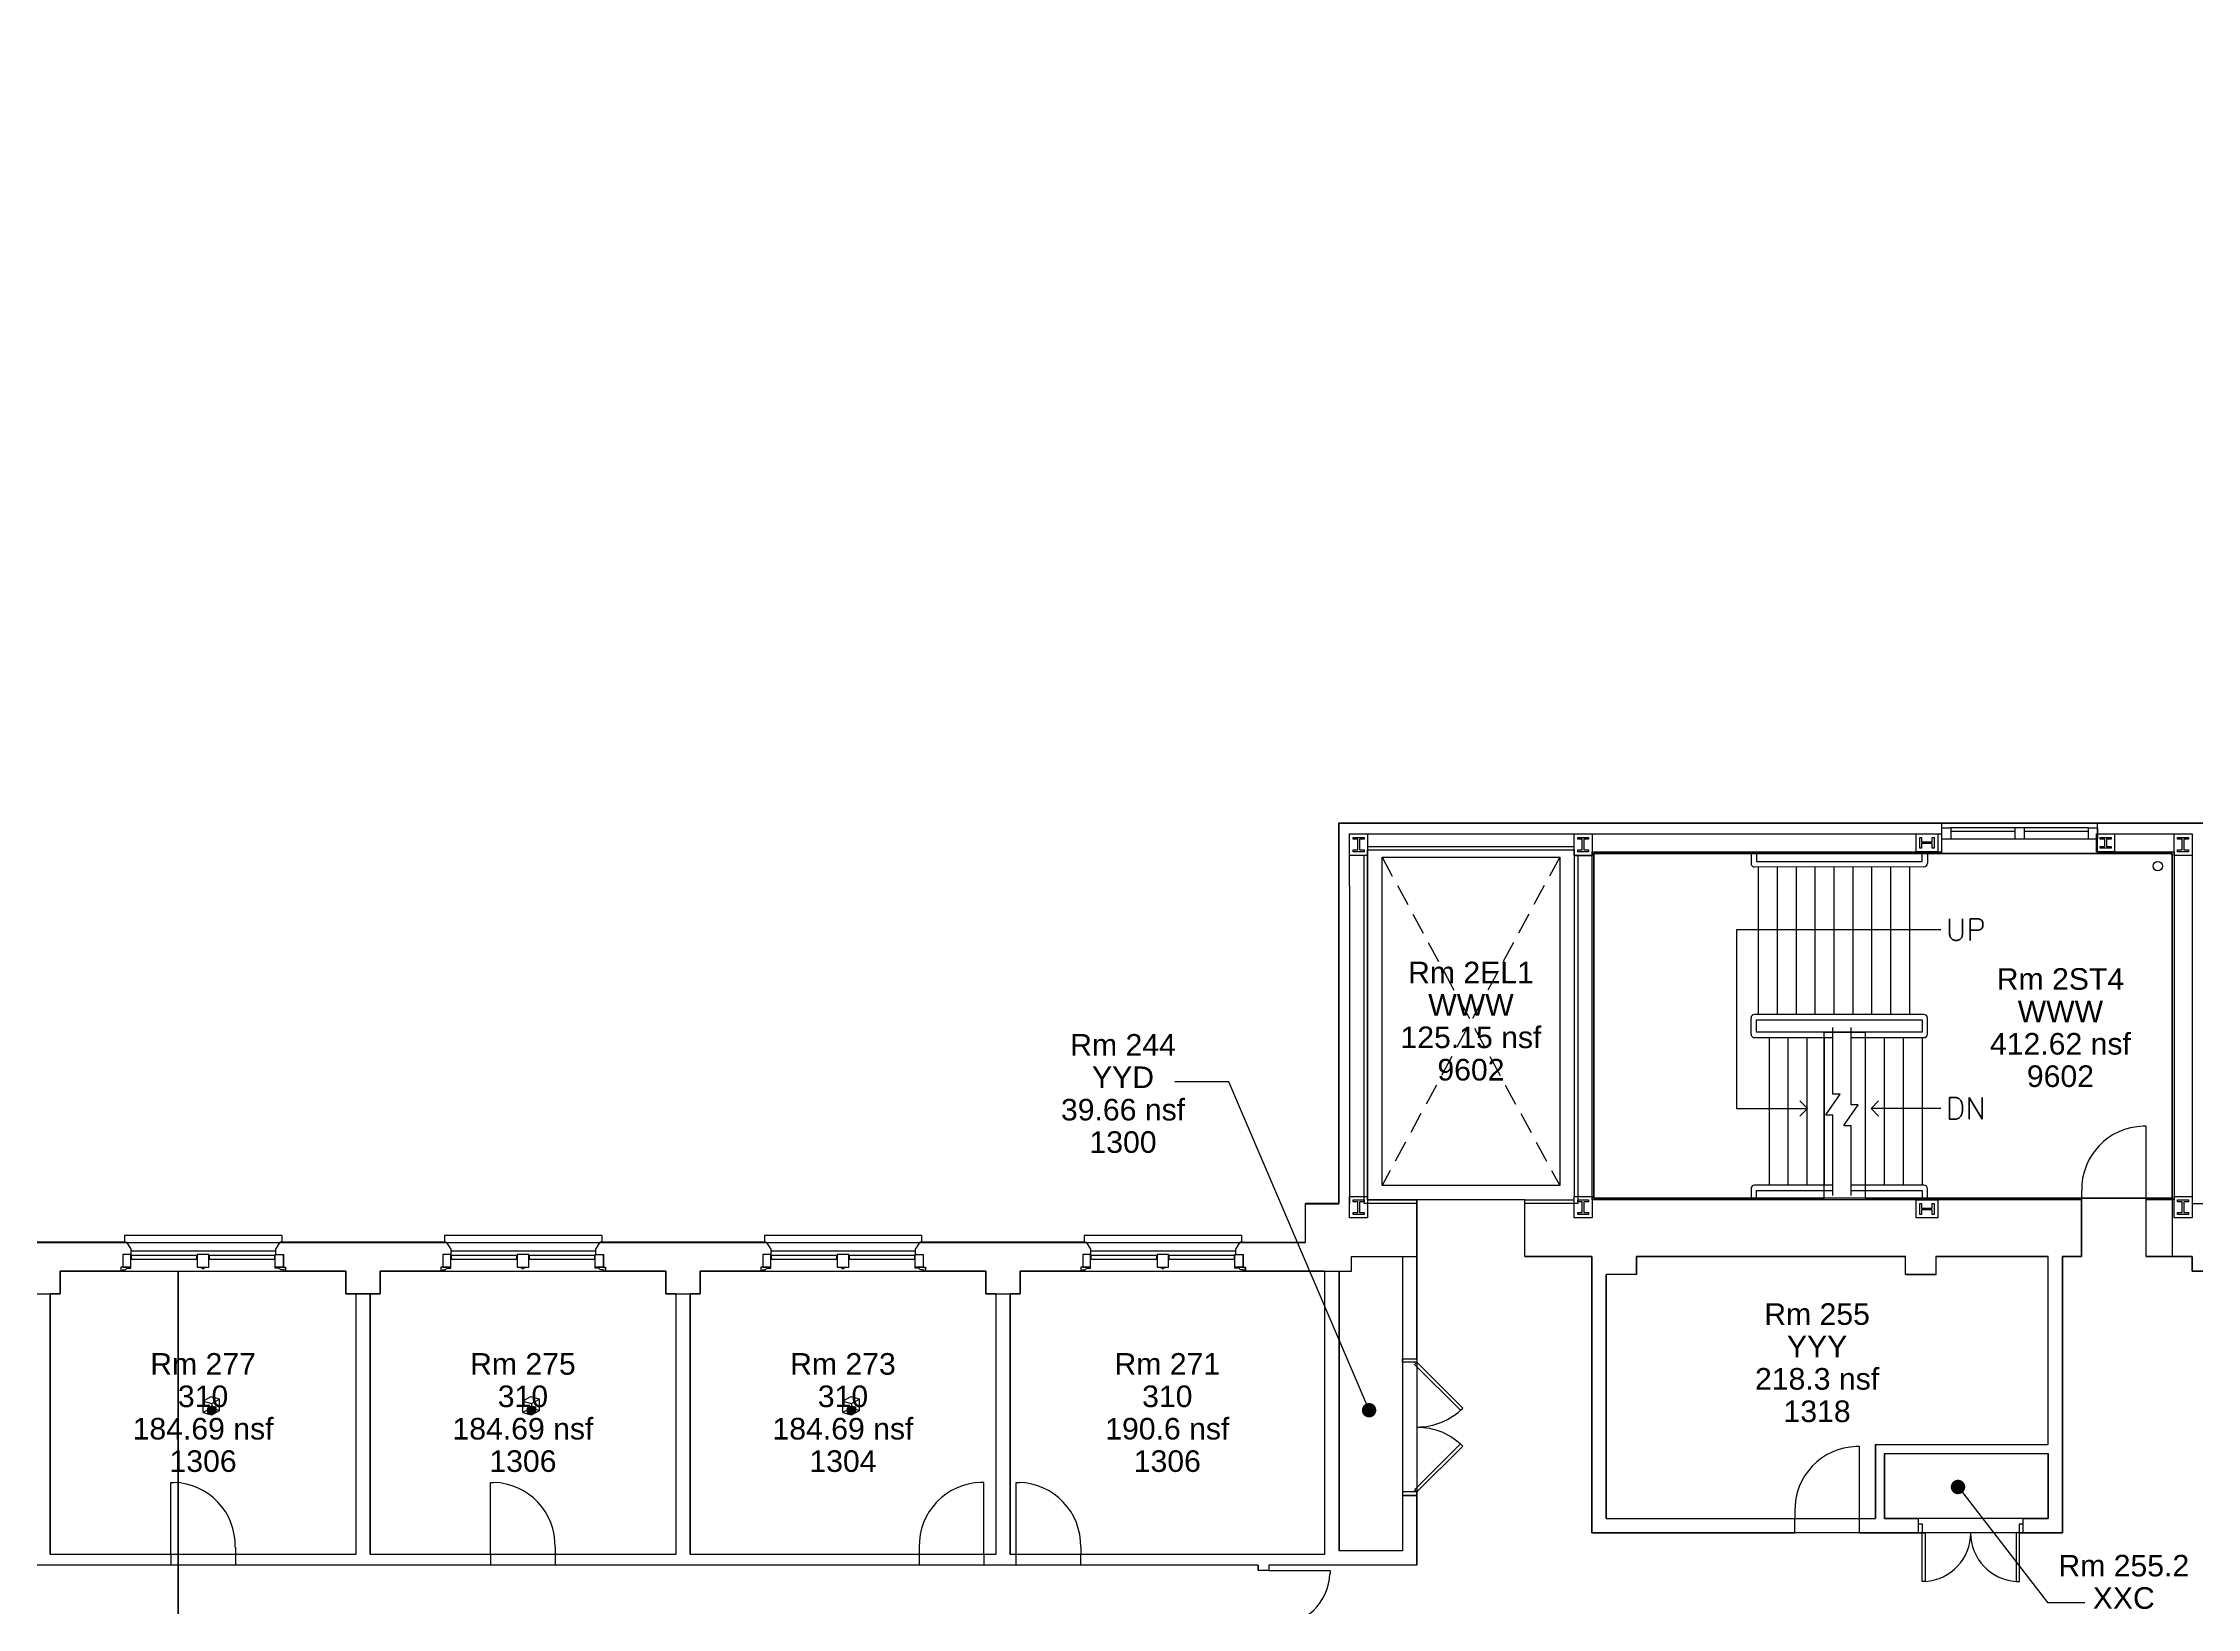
# Model space of a CAD drawing. Header units: inches. Extents: x 303 to 6178, y 668 to 3148.
# Drawn here: x 1183 to 2379, y 2204 to 3074 of the extents above; entities that cross this region are included whole.
import ezdxf
from ezdxf.enums import TextEntityAlignment as Align

# ---------------------------------------------------------------- set-up
doc = ezdxf.new("R2010")
doc.units = ezdxf.units.IN
doc.header["$LTSCALE"] = 48
doc.header["$MEASUREMENT"] = 0
doc.linetypes.add('HIDDEN', pattern=[0.375, 0.25, -0.125])
doc.layers.get('0').update_dxf_attribs({"linetype": 'CONTINUOUS'})
for name, color, linetype in [('B-AREA-ASRM', 7, 'CONTINUOUS'), ('BACKGRN', 7, 'CONTINUOUS'), ('DOORS', 7, 'CONTINUOUS'), ('FLPA-2$0$A-FLOR-DOOR-E', 7, 'CONTINUOUS'), ('FLPA-2$0$A-FLOR-DOOR-N', 7, 'CONTINUOUS'), ('FLPA-2$0$A-FLOR-JAMB-E', 7, 'CONTINUOUS'), ('FLPA-2$0$A-FLOR-JAMB-N', 7, 'CONTINUOUS'), ('FLPA-2$0$A-WALL-FULL-E', 7, 'CONTINUOUS'), ('FLPA-2$0$A-WALL-FULL-N', 7, 'CONTINUOUS'), ('STEP', 7, 'CONTINUOUS'), ('STEP-RAIL', 7, 'CONTINUOUS'), ('triGrossAreaLayer', 7, 'CONTINUOUS'), ('triHiddenItemLayer', 7, 'CONTINUOUS'), ('triLabelLayer', 7, 'CONTINUOUS'), ('triMeasuredGrossAreaLayer', 7, 'CONTINUOUS'), ('triSpaceLayer', 7, 'CONTINUOUS'), ('WNDW', 7, 'CONTINUOUS')]:
    doc.layers.add(name, color=color, linetype=linetype)
doc.styles.add('SIMPLEX', font='SIMPLEX')

# ---------------------------------------------------------------- blocks, each defined once
blk = doc.blocks.new('DR36')
for p, q in [((0, 40), (-1.8, 40)), ((0, 0), (0, 40)), ((-36, 4), (-36, 0))]:
    blk.add_line(p, q)
blk.add_arc((-0.8, 4.9), 35.1, 91.4797, 181.4095)
blk = doc.blocks.new('MUL')
for p, q in [((-1.1, 7.1), (-1.1, 9.2)), ((4.4, 7.1), (-1.1, 7.1)), ((-0.1, 8.5), (1.4, 8.5)), ((1.4, 8.5), (1.4, 8.3)), ((2.5, 7.7), (2.5, 7.6)), ((2.5, 7.6), (4.4, 7.6)), ((4.4, 7.6), (4.4, 7.1))]:
    blk.add_line(p, q)
blk.add_lwpolyline([(0, 0), (0, 7), (4.4, 7), (4.4, 0)], close=True)
for centre, radius, start, end in [((-0.9, 8.4), 0.796, 2.6497, 104.9077), ((1.4, 7.7), 0.61, 26.6521, 89.7021), ((2.4, 8.2), 0.509, 208.9058, 273.9499)]:
    blk.add_arc(centre, radius, start, end)
blk = doc.blocks.new('CEN-MUL')
for p, q in [((-1.2, 7.1), (-1.2, 7)), ((-1.2, 7), (1.2, 7)), ((-0.2, 7.9), (-0.2, 7.7)), ((-0.2, 7.9), (0.2, 7.9)), ((0.2, 7.9), (0.2, 7.7)), ((1.2, 7.1), (1.2, 7))]:
    blk.add_line(p, q)
blk.add_lwpolyline([(-3.2, 0), (-3.2, 7), (3.2, 7), (3.2, 0)], close=True)
for centre, radius, start, end in [((-1.2, 7.7), 0.509, 266.0501, 331.0942), ((-0.2, 7.1), 0.61, 90.2979, 153.3479), ((0.2, 7.1), 0.61, 26.6521, 89.7021), ((1.2, 7.7), 0.509, 208.9058, 273.9499)]:
    blk.add_arc(centre, radius, start, end)
blk = doc.blocks.new('WIN-7-5')
at = {"layer": 'WNDW'}
for p, q in [((-90.1, 2.2), (1.1, 2.2)), ((-84.6, -9), (-4.4, -9))]:
    blk.add_line(p, q, dxfattribs=at)
for points in [[(-84.4, -6.5), (-84.4, -4.4), (-47.9, -4.4), (-47.9, -6.5)], [(-41.1, -6.5), (-41.1, -4.4), (-4.6, -4.4), (-4.6, -6.5)]]:
    blk.add_lwpolyline(points, close=True, dxfattribs=at)
for name, p in [('MUL', (-89, -7)), ('CEN-MUL', (-44.5, -7))]:
    blk.add_blockref(name, p, dxfattribs=at)
at = {"layer": 'WNDW', "xscale": -1}
blk.add_blockref('MUL', (0, -7), dxfattribs=at)
blk = doc.blocks.new('DL36')
for p, q in [((0, 40), (1.8, 40)), ((0, 0), (0, 40)), ((36, 4), (36, 0))]:
    blk.add_line(p, q)
blk.add_arc((0.8, 4.9), 35.1, 358.5905, 88.5203)
blk = doc.blocks.new('DD60C')
for p, q in [((-30, 0), (-30, 34)), ((-30, 34), (-28.2, 34)), ((30, 34), (28.2, 34)), ((30, 0), (30, 34))]:
    blk.add_line(p, q)
for centre, start, end in [((-29.1, 4.8), 358.3353, 88.3775), ((29.1, 4.8), 91.6225, 181.6647)]:
    blk.add_arc(centre, 29.1, start, end)
blk = doc.blocks.new('TRGA_TriRefBlock')
h = blk.add_hatch(color=4)
h.dxf.hatch_style = 1
h.paths.add_polyline_path([(4.8, 1.8), (2.4, 2.5), (2.4, -0.6), (4.8, -1.3)])
h.paths.add_polyline_path([(7, 3.1), (4.8, 1.8), (4.8, -1.3), (7, 0)])
h.paths.add_polyline_path([(7, 3.1), (4.8, 3.7), (4.8, 1.8)])
h.paths.add_polyline_path([(4.8, 3.7), (4.6, 3.7), (2.4, 2.5), (4.8, 1.8)])
for points in [[(0, 0), (4.8, -1.3), (9.2, 1.2), (9.2, 7.5), (4.3, 8.8), (0, 6.3), (4.8, 5), (9.2, 7.5)], [(0, 0), (0, 6.3)], [(2.4, 1.4), (0, 0)], [(2.4, 2.5), (2.4, -0.6), (4.8, -1.3), (4.8, 1.8), (7, 3.1), (7, 0), (4.8, -1.3)], [(2.4, 2.5), (2.4, -0.6)], [(4.8, 5), (4.8, -1.3)], [(7, 3.1), (7, 0)], [(9.2, 1.2), (7, 1.8)]]:
    blk.add_lwpolyline(points)
blk.add_lwpolyline([(2.4, 2.5), (4.8, 1.8), (7, 3.1), (4.6, 3.7)], close=True)

msp = doc.modelspace()

# ---------------------------------------------------------------- linework, layer by layer
at = {"linetype": 'Continuous'}
for p, q in [((1841.5, 2496.7), (1811.5, 2496.7)), ((1919.5, 2314.2), (1841.5, 2496.7)), ((2246.7, 2271.6), (2296.5, 2207.4)), ((2296.5, 2207.4), (2317.1, 2207.4))]:
    msp.add_line(p, q, dxfattribs=at)
for points in [[(1908.7, 2622.6), (1908.7, 2634.6), (1918.7, 2634.6), (1918.7, 2622.6), (1908.7, 2622.6)], [(1908.7, 2605.6), (1908.7, 2634.6), (2237.7, 2634.6)], [(1910.7, 2631.6), (1910.7, 2632.6), (1916.7, 2632.6), (1916.7, 2631.6), (1914.2, 2631.6), (1914.2, 2625.6), (1916.7, 2625.6), (1916.7, 2624.6), (1910.7, 2624.6), (1910.7, 2625.6), (1913.2, 2625.6), (1913.2, 2631.6), (1910.7, 2631.6)], [(2033.4, 2622.6), (2033.4, 2634.6), (2043.4, 2634.6), (2043.4, 2622.6), (2033.4, 2622.6)], [(2035.4, 2631.6), (2035.4, 2632.6), (2041.4, 2632.6), (2041.4, 2631.6), (2038.9, 2631.6), (2038.9, 2625.6), (2041.4, 2625.6), (2041.4, 2624.6), (2035.4, 2624.6), (2035.4, 2625.6), (2037.9, 2625.6), (2037.9, 2631.6), (2035.4, 2631.6)], [(2223.4, 2624.6), (2223.4, 2634.6), (2235.4, 2634.6), (2235.4, 2624.6), (2223.4, 2624.6)], [(2225.4, 2626.6), (2225.4, 2632.6), (2226.4, 2632.6), (2226.4, 2630.1), (2232.4, 2630.1), (2232.4, 2632.6), (2233.4, 2632.6), (2233.4, 2626.6), (2232.4, 2626.6), (2232.4, 2629.1), (2226.4, 2629.1), (2226.4, 2626.6), (2225.4, 2626.6)], [(2323.7, 2624.6), (2323.7, 2634.6), (2333.7, 2634.6), (2333.7, 2624.6), (2323.7, 2624.6)], [(2324.2, 2634.6), (2376.7, 2634.6), (2376.7, 2605.6)], [(2325.7, 2631.6), (2325.7, 2632.6), (2331.7, 2632.6), (2331.7, 2631.6), (2329.2, 2631.6), (2329.2, 2627.6), (2331.7, 2627.6), (2331.7, 2626.6), (2325.7, 2626.6), (2325.7, 2627.6), (2328.2, 2627.6), (2328.2, 2631.6), (2325.7, 2631.6)], [(2366.7, 2622.6), (2366.7, 2634.6), (2376.7, 2634.6), (2376.7, 2622.6), (2366.7, 2622.6)], [(2368.7, 2631.6), (2368.7, 2632.6), (2374.7, 2632.6), (2374.7, 2631.6), (2372.2, 2631.6), (2372.2, 2625.6), (2374.7, 2625.6), (2374.7, 2624.6), (2368.7, 2624.6), (2368.7, 2625.6), (2371.2, 2625.6), (2371.2, 2631.6), (2368.7, 2631.6)], [(2043.4, 2431.1), (2043.4, 2624.6), (2237.7, 2624.6)], [(2044.4, 2432.1), (2044.4, 2623.6), (2237.7, 2623.6)], [(2324.2, 2624.6), (2366.7, 2624.6)], [(2324.2, 2623.6), (2365.7, 2623.6), (2365.7, 2432.1), (2351.3, 2432.1)], [(2366.7, 2605.6), (2366.7, 2431.1), (2351.3, 2431.1)], [(2134.7, 2524.3), (2134.7, 2531.2), (2226.7, 2531.2), (2226.7, 2524.3), (2178, 2524.3)], [(2167.9, 2524.3), (2134.7, 2524.3)], [(1908.7, 2421.1), (1908.7, 2433.1), (1918.7, 2433.1), (1918.7, 2421.1), (1908.7, 2421.1)], [(1910.7, 2430.1), (1910.7, 2431.1), (1916.7, 2431.1), (1916.7, 2430.1), (1914.2, 2430.1), (1914.2, 2424.1), (1916.7, 2424.1), (1916.7, 2423.1), (1910.7, 2423.1), (1910.7, 2424.1), (1913.2, 2424.1), (1913.2, 2430.1), (1910.7, 2430.1)], [(2033.4, 2421.1), (2033.4, 2433.1), (2043.4, 2433.1), (2043.4, 2421.1), (2033.4, 2421.1)], [(2035.4, 2430.1), (2035.4, 2431.1), (2041.4, 2431.1), (2041.4, 2430.1), (2038.9, 2430.1), (2038.9, 2424.1), (2041.4, 2424.1), (2041.4, 2423.1), (2035.4, 2423.1), (2035.4, 2424.1), (2037.9, 2424.1), (2037.9, 2430.1), (2035.4, 2430.1)], [(2315.3, 2431.1), (2043.4, 2431.1)], [(2315.3, 2432.1), (2044.4, 2432.1)], [(2223.4, 2421.1), (2223.4, 2431.1), (2235.4, 2431.1), (2235.4, 2421.1), (2223.4, 2421.1)], [(2366.7, 2421.1), (2366.7, 2433.1), (2376.7, 2433.1), (2376.7, 2421.1), (2366.7, 2421.1)], [(2368.7, 2430.1), (2368.7, 2431.1), (2374.7, 2431.1), (2374.7, 2430.1), (2372.2, 2430.1), (2372.2, 2424.1), (2374.7, 2424.1), (2374.7, 2423.1), (2368.7, 2423.1), (2368.7, 2424.1), (2371.2, 2424.1), (2371.2, 2430.1), (2368.7, 2430.1)], [(2225.4, 2423.1), (2225.4, 2429.1), (2226.4, 2429.1), (2226.4, 2426.6), (2232.4, 2426.6), (2232.4, 2429.1), (2233.4, 2429.1), (2233.4, 2423.1), (2232.4, 2423.1), (2232.4, 2425.6), (2226.4, 2425.6), (2226.4, 2423.1), (2225.4, 2423.1)]]:
    msp.add_lwpolyline(points, dxfattribs=at)
for points in [[(2237.7, 2631.6), (2237.7, 2637.9), (2242.7, 2637.9), (2242.7, 2631.6)], [(2319.2, 2631.6), (2319.2, 2637.9), (2324.2, 2637.9), (2324.2, 2631.6)]]:
    msp.add_lwpolyline(points, close=True)
for points in [[(2278.4, 2631.6), (2278.4, 2637.9)], [(2283.4, 2637.9), (2283.4, 2631.6)], [(1228.1, 2411.3), (1228.1, 2407.6), (1229.1, 2407.6), (1231.6, 2403.8), (1231.6, 2400.8), (1227.2, 2400.8), (1227.2, 2393.8), (1226, 2393.8), (1226, 2391.6)], [(1315.4, 2411.3), (1315.4, 2407.6), (1314.4, 2407.6), (1311.9, 2403.8), (1311.9, 2400.8), (1316.3, 2400.8), (1316.3, 2393.8), (1317.5, 2393.8), (1317.5, 2391.6)], [(1405.8, 2411.3), (1405.8, 2407.6), (1406.8, 2407.6), (1409.3, 2403.8), (1409.3, 2400.8), (1404.9, 2400.8), (1404.9, 2393.8), (1403.8, 2393.8), (1403.8, 2391.6)], [(1493.2, 2411.3), (1493.2, 2407.6), (1492.2, 2407.6), (1489.7, 2403.8), (1489.7, 2400.8), (1494.1, 2400.8), (1494.1, 2393.8), (1495.3, 2393.8), (1495.3, 2391.6)], [(1583.6, 2411.3), (1583.6, 2407.6), (1584.6, 2407.6), (1587.1, 2403.8), (1587.1, 2400.8), (1582.7, 2400.8), (1582.7, 2393.8), (1581.5, 2393.8), (1581.5, 2391.6)], [(1670.9, 2411.3), (1670.9, 2407.6), (1669.9, 2407.6), (1667.4, 2403.8), (1667.4, 2400.8), (1671.8, 2400.8), (1671.8, 2393.8), (1673, 2393.8), (1673, 2391.6)], [(1761.3, 2411.3), (1761.3, 2407.6), (1762.3, 2407.6), (1764.8, 2403.8), (1764.8, 2400.8), (1760.4, 2400.8), (1760.4, 2393.8), (1759.3, 2393.8), (1759.3, 2391.6)], [(1848.7, 2411.3), (1848.7, 2407.6), (1847.7, 2407.6), (1845.2, 2403.8), (1845.2, 2400.8), (1849.6, 2400.8), (1849.6, 2393.8), (1850.8, 2393.8), (1850.8, 2391.6)], [(1351.1, 2378.9), (1351.1, 2391.6)], [(1528.8, 2378.9), (1528.8, 2391.6)], [(1706.6, 2378.9), (1706.6, 2391.6)]]:
    msp.add_lwpolyline(points)
at = {"linetype": 'HIDDEN'}
msp.add_lwpolyline([(1926.7, 2439.1), (1926.7, 2621.6), (2025.4, 2621.6), (2025.4, 2439.1), (1926.7, 2439.1)], dxfattribs=at)
at = {"linetype": 'Continuous'}
msp.add_lwpolyline([(2226.7, 2524.3), (2134.7, 2524.3), (2134.7, 2531.2), (2226.7, 2531.2)], close=True, dxfattribs=at)
at = {"linetype": 'Continuous', "const_width": 4}
for points in [[(1917.5, 2314.4, 1), (1921.5, 2314.1, 1)], [(2244.7, 2271.8, 1), (2248.7, 2271.4, 1)]]:
    msp.add_lwpolyline(points, format="xyb", close=True, dxfattribs=at)
at = {"layer": 'B-AREA-ASRM', "linetype": 'Continuous'}
for p, q in [((2217.6, 2389.6), (2217.6, 2399.6)), ((2234.6, 2389.6), (2234.6, 2399.6)), ((2051.3, 2389.6), (2051.3, 2254.1)), ((2068.1, 2389.6), (2051.3, 2389.6)), ((2217.6, 2389.6), (2234.6, 2389.6))]:
    msp.add_line(p, q, dxfattribs=at)
at = {"layer": 'BACKGRN', "linetype": 'Continuous'}
for p, q in [((1902.7, 2640.6), (2237.7, 2640.6)), ((2324.2, 2640.6), (2382.7, 2640.6)), ((1916.7, 2429.1), (1916.7, 2622.6)), ((1918.7, 2627.6), (2033.4, 2627.6)), ((1918.7, 2625.6), (2033.4, 2625.6)), ((1918.7, 2622.6), (1918.7, 2433.1)), ((2033.4, 2622.6), (2033.4, 2433.1)), ((2035.4, 2622.6), (2035.4, 2429.1)), ((2366.7, 2624.6), (2366.7, 2605.6)), ((1908.7, 2605.6), (1908.7, 2429.1)), ((2376.7, 2605.6), (2376.7, 2429.1)), ((1918.7, 2431.1), (1946.1, 2431.1)), ((2006.1, 2431.1), (2033.4, 2431.1)), ((1946.1, 2429.1), (1916.7, 2429.1)), ((2035.4, 2429.1), (2006.1, 2429.1)), ((2006.1, 2399.6), (2043.3, 2399.6)), ((2304.8, 2399.6), (2315.3, 2399.6)), ((2351.3, 2399.6), (2376.7, 2399.6))]:
    msp.add_line(p, q, dxfattribs=at)
at = {"layer": 'BACKGRN'}
for p, q in [((1902.7, 2640.6), (1902.7, 2429.1)), ((2237.7, 2623.6), (2237.7, 2640.6)), ((2324.2, 2623.6), (2324.2, 2640.6)), ((2315.3, 2399.6), (2315.3, 2432.1)), ((2351.3, 2399.6), (2351.3, 2432.1)), ((1884.2, 2407.6), (1884.2, 2429.1)), ((1902.7, 2429.1), (1884.2, 2429.1)), ((2376.7, 2429.1), (2402.4, 2429.1)), ((1228.1, 2407.6), (1137.7, 2407.6)), ((1405.8, 2407.6), (1315.4, 2407.6)), ((1583.6, 2407.6), (1493.2, 2407.6)), ((1761.3, 2407.6), (1670.9, 2407.6)), ((1848.7, 2407.6), (1884.2, 2407.6)), ((2043.3, 2399.6), (2043.3, 2246.1)), ((2296.8, 2295.2), (2296.8, 2399.6)), ((2304.8, 2246.1), (2304.8, 2399.6)), ((2376.7, 2391.6), (2376.7, 2399.6)), ((1192.3, 2391.6), (1192.3, 2378.9)), ((1226, 2391.6), (1192.3, 2391.6)), ((1351.1, 2391.6), (1317.5, 2391.6)), ((1403.8, 2391.6), (1370.1, 2391.6)), ((1370.1, 2391.6), (1370.1, 2378.9)), ((1528.8, 2391.6), (1495.3, 2391.6)), ((1581.5, 2391.6), (1547.8, 2391.6)), ((1547.8, 2391.6), (1547.8, 2378.9)), ((1706.6, 2391.6), (1673, 2391.6)), ((1759.3, 2391.6), (1725.6, 2391.6)), ((1725.6, 2391.6), (1725.6, 2378.9)), ((1894.8, 2391.6), (1850.8, 2391.6)), ((1894.8, 2391.6), (1894.8, 2234.1)), ((2388.2, 2391.6), (2376.7, 2391.6)), ((1192.3, 2378.9), (1186.8, 2378.9)), ((1186.8, 2378.9), (1186.8, 2234.1)), ((1356.6, 2378.9), (1351.1, 2378.9)), ((1356.6, 2378.9), (1356.6, 2234.1)), ((1364.6, 2378.9), (1356.6, 2378.9)), ((1364.6, 2378.9), (1364.6, 2234.1)), ((1370.1, 2378.9), (1364.6, 2378.9)), ((1534.3, 2378.9), (1528.8, 2378.9)), ((1534.3, 2378.9), (1534.3, 2234.1)), ((1547.8, 2378.9), (1542.3, 2378.9)), ((1542.3, 2378.9), (1542.3, 2234.1)), ((1712.1, 2378.9), (1706.6, 2378.9)), ((1712.1, 2378.9), (1712.1, 2234.1)), ((1725.6, 2378.9), (1720.1, 2378.9)), ((1720.1, 2378.9), (1720.1, 2234.1)), ((2051.3, 2254.1), (2156, 2254.1)), ((2156, 2246.1), (2156, 2254.1)), ((2192, 2254.1), (2200.8, 2254.1)), ((2192, 2246.1), (2192, 2254.1)), ((2043.3, 2246.1), (2156, 2246.1)), ((2192, 2246.1), (2226.8, 2246.1)), ((2280.8, 2246.1), (2304.8, 2246.1)), ((1253.7, 2228.1), (1107.3, 2228.1)), ((1253.7, 2234.1), (1186.8, 2234.1)), ((1253.7, 2234.1), (1253.7, 2228.1)), ((1356.6, 2234.1), (1289.7, 2234.1)), ((1289.7, 2234.1), (1289.7, 2228.1)), ((1431.4, 2228.1), (1289.7, 2228.1)), ((1431.4, 2234.1), (1364.6, 2234.1)), ((1431.4, 2234.1), (1431.4, 2228.1)), ((1534.3, 2234.1), (1467.4, 2234.1)), ((1467.4, 2234.1), (1467.4, 2228.1)), ((1669.5, 2228.1), (1467.4, 2228.1)), ((1669.5, 2234.1), (1542.3, 2234.1)), ((1669.5, 2234.1), (1669.5, 2228.1)), ((1712.1, 2234.1), (1705.5, 2234.1)), ((1705.5, 2234.1), (1705.5, 2228.1)), ((1723.4, 2228.1), (1705.5, 2228.1)), ((1723.4, 2234.1), (1720.1, 2234.1)), ((1723.4, 2228.1), (1723.4, 2234.1)), ((1894.8, 2234.1), (1759.4, 2234.1)), ((1759.4, 2228.1), (1759.4, 2234.1)), ((1857.8, 2228.1), (1759.4, 2228.1)), ((1857.8, 2228.1), (1857.8, 2225.1)), ((1946.1, 2228.1), (1863.8, 2228.1)), ((1863.8, 2228.1), (1863.8, 2225.1)), ((1863.8, 2225.1), (1857.8, 2225.1))]:
    msp.add_line(p, q, dxfattribs=at)
at = {"layer": 'BACKGRN', "linetype": 'HIDDEN'}
for p, q in [((1926.7, 2621.6), (2025.4, 2439.1)), ((2025.4, 2621.6), (1926.7, 2439.1))]:
    msp.add_line(p, q, dxfattribs=at)
at = {"layer": 'BACKGRN', "linetype": 'Continuous'}
msp.add_circle((2357.7, 2616.6), 2.6, dxfattribs=at)
at = {"layer": 'FLPA-2$0$A-FLOR-DOOR-E', "lineweight": -3}
for points in [[(1946.1, 2340.9), (1944.8, 2339.6), (1970.3, 2314.2), (1971.5, 2315.4)], [(1946.1, 2268.9), (1944.8, 2270.1), (1970.3, 2295.6), (1971.5, 2294.3)]]:
    msp.add_lwpolyline(points, close=True, dxfattribs=at)
msp.add_arc((1946.1, 2340.9), 36, 269.998, 314.998, dxfattribs=at)
at = {"layer": 'FLPA-2$0$A-FLOR-DOOR-E', "lineweight": -3, "extrusion": (0, 0, -1)}
msp.add_arc((-1946.1, 2268.9), 36, 90.002, 135.002, dxfattribs=at)
at = {"layer": 'FLPA-2$0$A-FLOR-DOOR-N', "linetype": 'Continuous', "lineweight": -3}
for points in [[(2226.8, 2246.1), (2228.5, 2246.1), (2228.5, 2219.1), (2226.8, 2219.1)], [(2280.8, 2246.1), (2279, 2246.1), (2279, 2219.1), (2280.8, 2219.1)]]:
    msp.add_lwpolyline(points, close=True, dxfattribs=at)
for centre, start, end in [((2226.7, 2246.1), 273.8654, 359.9711), ((2280.8, 2246.1), 180.0289, 266.1346)]:
    msp.add_arc(centre, 27.1, start, end, dxfattribs=at)
at = {"layer": 'FLPA-2$0$A-FLOR-JAMB-E', "lineweight": -3}
for points in [[(1938.1, 2340.9), (1938.1, 2342.9), (1946.1, 2342.9), (1946.1, 2340.9)], [(1938.1, 2268.9), (1938.1, 2266.9), (1946.1, 2266.9), (1946.1, 2268.9)]]:
    msp.add_lwpolyline(points, close=True, dxfattribs=at)
at = {"layer": 'FLPA-2$0$A-FLOR-JAMB-N', "linetype": 'Continuous', "lineweight": -3}
for points in [[(2224.8, 2251.1), (2226.8, 2251.1), (2226.8, 2246.1), (2224.8, 2246.1)], [(2280.8, 2251.1), (2282.8, 2251.1), (2282.8, 2246.1), (2280.8, 2246.1)]]:
    msp.add_lwpolyline(points, close=True, dxfattribs=at)
at = {"layer": 'FLPA-2$0$A-WALL-FULL-E', "linetype": 'Continuous', "lineweight": -3}
for p, q in [((1946.1, 2342.9), (1946.1, 2431.1)), ((1909.7, 2399.6), (1938.1, 2399.6)), ((1909.7, 2391.6), (1909.7, 2399.6)), ((1938.1, 2399.6), (1938.1, 2342.9)), ((1902.8, 2391.6), (1909.7, 2391.6)), ((1902.8, 2391.6), (1902.8, 2236.2)), ((2051.3, 2254.1), (2051.3, 2389.6)), ((1938.1, 2342.9), (1946.1, 2342.9)), ((1938.1, 2266.9), (1938.1, 2236.2)), ((1946.1, 2266.9), (1938.1, 2266.9)), ((1946.1, 2228.1), (1946.1, 2266.9)), ((2224.8, 2246.1), (2224.8, 2254.1)), ((2282.8, 2254.1), (2282.8, 2246.1)), ((1938.1, 2236.2), (1902.8, 2236.2))]:
    msp.add_line(p, q, dxfattribs=at)
at = {"layer": 'FLPA-2$0$A-WALL-FULL-E'}
for p, q in [((2006.1, 2399.6), (2006.1, 2431.1)), ((2068.1, 2399.6), (2217.6, 2399.6)), ((2068.1, 2389.6), (2068.1, 2399.6)), ((2217.6, 2389.6), (2217.6, 2399.6)), ((2234.6, 2399.6), (2296.5, 2399.6)), ((2234.6, 2389.6), (2234.6, 2399.6)), ((2068.1, 2389.6), (2051.3, 2389.6)), ((2217.6, 2389.6), (2234.6, 2389.6))]:
    msp.add_line(p, q, dxfattribs=at)
at = {"layer": 'FLPA-2$0$A-WALL-FULL-N', "linetype": 'Continuous', "lineweight": -3}
for p, q in [((2200.8, 2295.2), (2296.8, 2295.2)), ((2200.8, 2295.2), (2200.8, 2254.1)), ((2205.8, 2290.2), (2296.8, 2290.2)), ((2205.8, 2290.2), (2205.8, 2254.1)), ((2296.8, 2254.1), (2296.8, 2290.2)), ((2205.8, 2254.1), (2224.8, 2254.1)), ((2282.8, 2254.1), (2296.8, 2254.1))]:
    msp.add_line(p, q, dxfattribs=at)
at = {"layer": 'STEP', "linetype": 'Continuous'}
for p, q in [((2135.7, 2616.1), (2135.7, 2534.2)), ((2146.2, 2616.1), (2146.2, 2534.2)), ((2156.7, 2616.1), (2156.7, 2534.2)), ((2167.2, 2616.1), (2167.2, 2534.2)), ((2177.7, 2616.1), (2177.7, 2534.2)), ((2188.2, 2616.1), (2188.2, 2534.2)), ((2198.7, 2616.2), (2198.7, 2534.2)), ((2209.2, 2616.2), (2209.2, 2534.2)), ((2219.7, 2616.2), (2219.7, 2534.2)), ((2177.1, 2489.8), (2177.1, 2527)), ((2187.3, 2483.9), (2187.3, 2527)), ((2141.7, 2521.3), (2141.7, 2439.3)), ((2152.2, 2521.3), (2152.2, 2439.3)), ((2162.7, 2521.3), (2162.7, 2439.3)), ((2172.4, 2521.3), (2172.4, 2439.3)), ((2195.2, 2521.3), (2195.2, 2439.3)), ((2205.7, 2521.3), (2205.7, 2439.3)), ((2216.2, 2521.3), (2216.2, 2439.3)), ((2226.7, 2521.3), (2226.7, 2439.3)), ((2173.2, 2478.4), (2181.2, 2489.8)), ((2181.2, 2489.8), (2177.1, 2489.8)), ((2173.2, 2478.4), (2177.1, 2478.4)), ((2177.1, 2433.6), (2177.1, 2478.4)), ((2183.3, 2472.5), (2191.3, 2483.9)), ((2191.3, 2483.9), (2187.3, 2483.9)), ((2183.3, 2472.5), (2187.3, 2472.5)), ((2187.3, 2433.6), (2187.3, 2472.5))]:
    msp.add_line(p, q, dxfattribs=at)
at = {"layer": 'STEP'}
for p, q in [((2237.2, 2581.3), (2123.6, 2581.3)), ((2123.6, 2581.3), (2123.6, 2482)), ((2123.6, 2482), (2163, 2482)), ((2163, 2482), (2158.8, 2486.2)), ((2163, 2482), (2158.8, 2477.7)), ((2198.4, 2482), (2202.6, 2486.2)), ((2237.2, 2482), (2198.4, 2482)), ((2198.4, 2482), (2202.6, 2477.7))]:
    msp.add_line(p, q, dxfattribs=at)
at = {"layer": 'STEP-RAIL', "linetype": 'Continuous'}
for p, q in [((2131.7, 2623.6), (2131.7, 2618.1)), ((2134.7, 2623.6), (2134.7, 2619.1)), ((2226.7, 2619.2), (2226.7, 2623.6)), ((2229.7, 2623.6), (2229.7, 2618.2)), ((2227.7, 2616.2), (2133.7, 2616.1)), ((2134.7, 2619.1), (2226.7, 2619.2)), ((2131.7, 2523.3), (2131.7, 2532.2)), ((2227.7, 2534.2), (2133.7, 2534.2)), ((2229.7, 2523.3), (2229.7, 2532.2)), ((2133.7, 2521.3), (2177.1, 2521.3)), ((2187.3, 2521.3), (2227.7, 2521.3)), ((2131.7, 2437.3), (2131.7, 2432.1)), ((2177.1, 2439.3), (2133.7, 2439.3)), ((2134.7, 2436.3), (2177.1, 2436.3)), ((2134.7, 2432.1), (2134.7, 2436.3)), ((2227.7, 2439.3), (2187.3, 2439.3)), ((2187.3, 2436.3), (2226.7, 2436.3)), ((2226.7, 2436.3), (2226.7, 2432.1)), ((2229.7, 2432.1), (2229.7, 2437.3))]:
    msp.add_line(p, q, dxfattribs=at)
for centre, start, end in [((2133.7, 2618.1), 180, 270.0423), ((2227.7, 2618.2), 270.0423, 0), ((2133.7, 2532.2), 90, 180), ((2227.7, 2532.2), 0, 90), ((2133.7, 2523.3), 180, 270), ((2227.7, 2523.3), 270, 0), ((2133.7, 2437.3), 90, 180), ((2227.7, 2437.3), 0, 90)]:
    msp.add_arc(centre, 2, start, end, dxfattribs=at)
at = {"layer": 'triGrossAreaLayer', "linetype": 'Continuous'}
msp.add_lwpolyline([(338.7, 1245.4), (338.7, 3074), (837.2, 3074), (837.2, 3070), (837.2, 3069.9), (837.2, 2681.5), (837.2, 2681.5), (837.2, 2407.5), (1884.2, 2407.5), (1884.2, 2429), (1902.7, 2429), (1902.7, 2640.5), (2382.7, 2640.5)], dxfattribs=at)
at = {"layer": 'triMeasuredGrossAreaLayer', "linetype": 'Continuous'}
for points in [[(1257.8, 2007.6), (1257.8, 2391.6), (1351.1, 2391.6), (1351.1, 2378.9), (1370.1, 2378.9), (1370.1, 2391.6), (1528.8, 2391.6), (1528.8, 2378.9), (1547.8, 2378.9), (1547.8, 2391.6), (1706.6, 2391.6), (1706.6, 2378.9), (1725.6, 2378.9), (1725.6, 2391.6), (1909.7, 2391.6), (1909.7, 2399.6), (1946.1, 2399.6), (1946.1, 2431.1), (1918.7, 2431.1), (1918.7, 2625.6), (2033.4, 2625.6), (2033.4, 2622.6), (2035.4, 2622.6), (2043.4, 2622.6), (2044.4, 2623.6), (2365.7, 2623.6), (2365.7, 2399.6), (2376.7, 2399.6), (2376.7, 2391.6), (2560.8, 2391.6)], [(1173.3, 2378.9), (1192.3, 2378.9), (1192.3, 2391.6), (1257.8, 2391.6), (1257.8, 2007.6)]]:
    msp.add_lwpolyline(points, dxfattribs=at)
at = {"layer": 'triSpaceLayer', "linetype": 'Continuous'}
for points in [[(1926.7, 2621.6), (2025.4, 2621.6), (2025.4, 2439.1), (1926.7, 2439.1)], [(2172.4, 2521.3), (2172.4, 2524.3), (2195.2, 2524.3), (2195.2, 2432.1), (2365.7, 2432.1), (2365.7, 2623.6), (2044.4, 2623.6), (2044.4, 2432.1), (2172.4, 2432.1)], [(1902.8, 2236.2), (1902.8, 2391.6), (1909.7, 2391.6), (1909.7, 2399.6), (1938.1, 2399.6), (1938.1, 2236.2)], [(2296.8, 2399.6), (2234.3, 2399.6), (2234.3, 2389.6), (2217.6, 2389.6), (2217.6, 2399.6), (2068.1, 2399.6), (2068.1, 2389.6), (2051.3, 2389.6), (2051.3, 2254.1), (2200.8, 2254.1), (2200.8, 2295.2), (2296.8, 2295.2)], [(1192.3, 2391.6), (1351.1, 2391.6), (1351.1, 2378.9), (1356.6, 2378.9), (1356.6, 2234.1), (1186.8, 2234.1), (1186.8, 2378.9), (1192.3, 2378.9)], [(1370.1, 2391.6), (1528.8, 2391.6), (1528.8, 2378.9), (1534.3, 2378.9), (1534.3, 2234.1), (1364.6, 2234.1), (1364.6, 2378.9), (1370.1, 2378.9)], [(1547.8, 2391.6), (1706.6, 2391.6), (1706.6, 2378.9), (1712.1, 2378.9), (1712.1, 2234.1), (1542.3, 2234.1), (1542.3, 2378.9), (1547.8, 2378.9)], [(1725.6, 2391.6), (1894.8, 2391.6), (1894.8, 2234.1), (1720.1, 2234.1), (1720.1, 2378.9), (1725.6, 2378.9)], [(2205.8, 2290.2), (2296.8, 2290.2), (2296.8, 2254.1), (2205.8, 2254.1)]]:
    msp.add_lwpolyline(points, close=True, dxfattribs=at)
msp.add_lwpolyline([(2388.2, 2391.6), (2376.7, 2391.6), (2376.7, 2399.6), (2351.3, 2399.6), (2351.3, 2432.1), (2315.3, 2432.1), (2315.3, 2399.6), (2304.8, 2399.6), (2304.8, 2246.1), (2043.3, 2246.1), (2043.3, 2399.6), (2006.1, 2399.6), (2006.1, 2431.1), (1946.1, 2431.1), (1946.1, 2228.1), (1863.8, 2228.1), (1863.8, 2225.1), (1857.8, 2225.1), (1857.8, 2228.1), (845.7, 2228.1)], dxfattribs=at)
at = {"layer": 'WNDW'}
for p, q in [((2237.7, 2640.6), (2324.2, 2640.6)), ((2319.2, 2637.9), (2242.7, 2637.9)), ((2278.4, 2635.9), (2242.7, 2635.9)), ((2319.2, 2635.9), (2283.4, 2635.9)), ((2237.7, 2623.6), (2324.2, 2623.6)), ((2319.2, 2631.6), (2242.7, 2631.6)), ((1315.4, 2411.3), (1228.1, 2411.3)), ((1493.2, 2411.3), (1405.8, 2411.3)), ((1670.9, 2411.3), (1583.6, 2411.3)), ((1848.7, 2411.3), (1761.3, 2411.3))]:
    msp.add_line(p, q, dxfattribs=at)

# ---------------------------------------------------------------- block references
at = {"layer": 'DOORS'}
for name, p in [('DR36', (2351.3, 2432.1)), ('DR36', (2192, 2254.1)), ('DL36', (1253.7, 2234.1)), ('DL36', (1431.4, 2234.1)), ('DR36', (1705.5, 2234.1)), ('DL36', (1723.4, 2234.1))]:
    msp.add_blockref(name, p, dxfattribs=at)
at = {"layer": 'DOORS', "rotation": 270}
msp.add_blockref('DD60C', (1863.8, 2195.1), dxfattribs=at)
at = {"layer": 'triHiddenItemLayer', "linetype": 'Continuous'}
for p in [(1271.7, 2312.9), (1449.4, 2312.9), (1627.2, 2312.9)]:
    msp.add_blockref('TRGA_TriRefBlock', p, dxfattribs=at)
at = {"layer": 'WNDW', "xscale": -1, "rotation": 180}
for p in [(1316.2, 2393.8), (1493.9, 2393.8), (1671.7, 2393.8), (1849.4, 2393.8)]:
    msp.add_blockref('WIN-7-5', p, dxfattribs=at)

# ---------------------------------------------------------------- texts
at = {"layer": 'STEP', "style": 'SIMPLEX'}
for s, p in [('UP', (2240, 2581.3)), ('DN', (2240, 2482))]:
    msp.add_text(s, height=12, dxfattribs=at).set_placement(p, align=Align.MIDDLE_LEFT)
at = {"layer": 'triLabelLayer', "color": 7, "linetype": 'Continuous', "char_height": 1, "attachment_point": 5, "line_spacing_factor": 0.9, "style": 'SIMPLEX'}
for s, insert in [('{\\fSansSerif;\\H12;Rm 2EL1}{\\fSansSerif;\\H12;\\PWWW}{\\fSansSerif;\\H12;\\P125.15 nsf}{\\fSansSerif;\\H12;\\P9602}', (1976.1, 2530.4)), ('{\\fSansSerif;\\H12;Rm 2ST4}{\\fSansSerif;\\H12;\\PWWW}{\\fSansSerif;\\H12;\\P412.62 nsf}{\\fSansSerif;\\H12;\\P9602}', (2303.6, 2526.8)), ('{\\fSansSerif;\\H12;Rm 244}{\\fSansSerif;\\H12;\\PYYD}{\\fSansSerif;\\H12;\\P39.66 nsf}{\\fSansSerif;\\H12;\\P1300}', (1782.8, 2490.2)), ('{\\fSansSerif;\\H12;Rm 255}{\\fSansSerif;\\H12;\\PYYY}{\\fSansSerif;\\H12;\\P218.3 nsf}{\\fSansSerif;\\H12;\\P1318}', (2168.4, 2340.6)), ('{\\fSansSerif;\\H12;Rm 277}{\\fSansSerif;\\H12;\\P310}{\\fSansSerif;\\H12;\\P184.69 nsf}{\\fSansSerif;\\H12;\\P1306}', (1271.7, 2312.9)), ('{\\fSansSerif;\\H12;Rm 275}{\\fSansSerif;\\H12;\\P310}{\\fSansSerif;\\H12;\\P184.69 nsf}{\\fSansSerif;\\H12;\\P1306}', (1449.4, 2312.9)), ('{\\fSansSerif;\\H12;Rm 273}{\\fSansSerif;\\H12;\\P310}{\\fSansSerif;\\H12;\\P184.69 nsf}{\\fSansSerif;\\H12;\\P1304}', (1627.2, 2312.9)), ('{\\fSansSerif;\\H12;Rm 271}{\\fSansSerif;\\H12;\\P310}{\\fSansSerif;\\H12;\\P190.6 nsf}{\\fSansSerif;\\H12;\\P1306}', (1807.4, 2312.9)), ('{\\fSansSerif;\\H12;Rm 255.2}{\\fSansSerif;\\H12;\\PXXC}{\\fSansSerif;\\H12;\\P22.83 nsf}{\\fSansSerif;\\H12;\\P9602}', (2338.8, 2200.8))]:
    msp.add_mtext(s, dxfattribs=dict(at, insert=insert))
at = {"layer": 'triLabelLayer', "color": 7, "linetype": 'Continuous', "char_height": 1, "attachment_point": 5, "style": 'SIMPLEX'}
for insert in [(1271.7, 2312.9), (1449.4, 2312.9), (1627.2, 2312.9)]:
    msp.add_mtext('{\\fSansSerif;\\H0.01;}', dxfattribs=dict(at, insert=insert))

doc.saveas('drawing.dxf')
